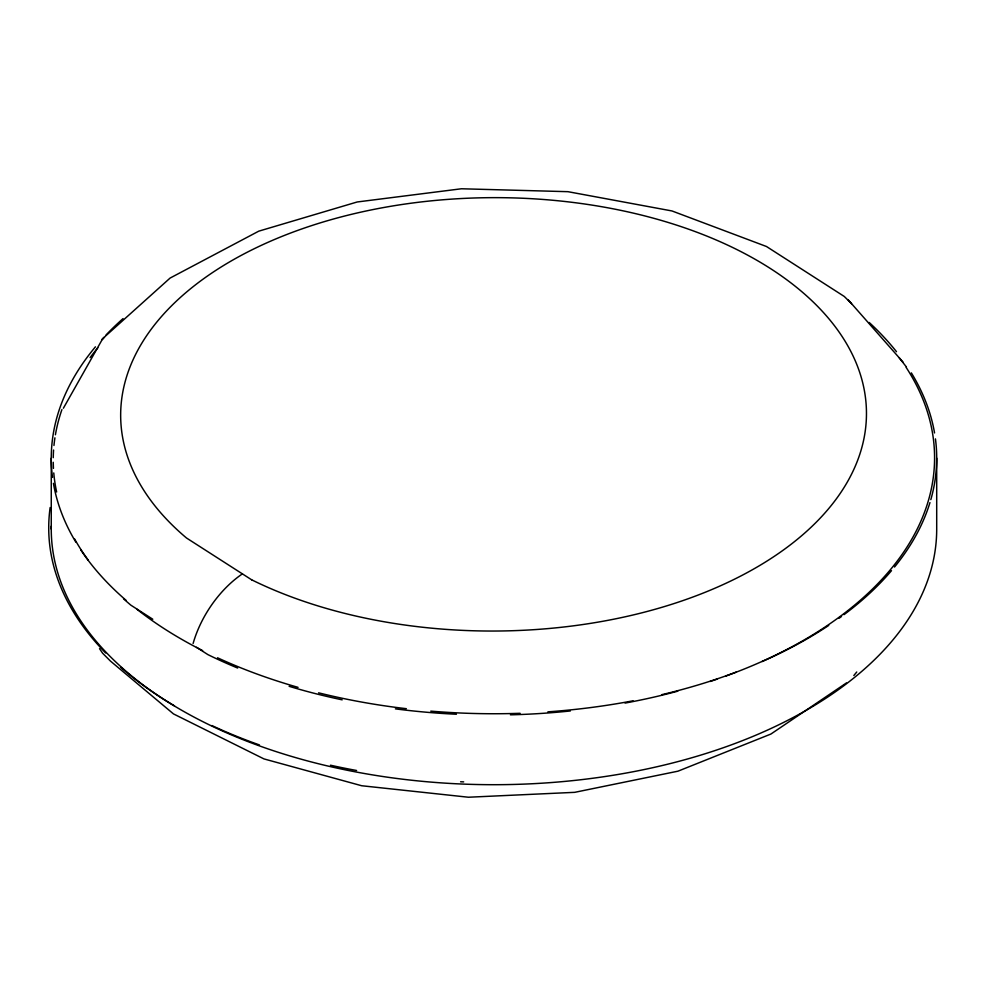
<?xml version="1.0" encoding="UTF-8"?>
<svg xmlns="http://www.w3.org/2000/svg" width="986" height="986" viewBox="0 0 986 986"><rect width="100%" height="100%" fill="white"/><g stroke="black" fill="none" stroke-linecap="round" stroke-linejoin="round"><path stroke-width="1.48" d="M63.363 408.253L101.755 340.343L105.453 336.127L170.097 278.064L258.751 231.168L357.178 201.982L461.448 188.77L567.911 191.678L671.984 210.955L766.492 246.512L844.262 296.453L851.571 303.663M853.827 675.533L856.748 671.996M846.432 682.941L770.892 734.052L677.949 771.188L574.69 792.337L468.424 797.23L361.689 785.743L263.965 758.912L173.487 713.913L110.481 661.101L102.643 653.262L99.512 648.652M152.781 619.233L130.879 605.182A440.656 256.064 -0.2 0 1 123.558 598.81M196.51 647.309L207.898 654.618A440.656 256.064 -0.2 0 0 237.651 668.04M899.195 357.782L906.43 367.014M848.157 299.806L903.09 362.195M936.7 458.133L936.7 529.1A442.726 255.608 0 0 1 491.422 784.696A442.726 255.608 0 0 1 51.284 526.154M51.26 458.133L51.26 529.1M935.443 438.893A442.726 255.608 0 0 1 930.821 499.631M929.958 502.577A442.726 255.608 0 0 1 894.524 567.024M891.504 570.647A442.726 255.608 0 0 1 843.991 614.66M841.514 616.484A442.726 255.608 0 0 1 839.012 618.296M828.721 625.42A442.726 255.608 0 0 1 762.092 661.544M736.172 672.107A442.726 255.608 0 0 1 661.902 694.637M633.111 700.787A442.726 255.608 0 0 1 547.908 711.843M520.103 713.297A442.726 255.608 0 0 1 430.796 711.128M406.343 708.688A442.726 255.608 0 0 1 318.589 692.825M298.055 687.353A442.726 255.608 0 0 1 217.512 657.773M202.635 650.6A442.726 255.608 0 0 1 136.721 609.101M126.356 600.56A442.726 255.608 0 0 1 80.642 549.707M75.836 542.127A442.726 255.608 0 0 1 53.417 483.337M52.517 477.384A442.726 255.608 0 0 1 95.432 346.825M101.694 339.652A442.726 255.608 0 0 1 103.85 337.298M106.057 334.957A442.726 255.608 0 0 1 123.04 318.601M869.208 322.484A442.726 255.608 0 0 1 896.484 351.694M911.347 372.881A442.726 255.608 0 0 1 934.543 432.94M463.679 781.886A440.656 254.413 0 0 1 460.598 781.775M356.575 770.485A440.656 254.413 0 0 1 330.458 765.198M259.441 744.935A440.656 254.413 0 0 1 211.904 725.548M174.473 705.865A440.656 254.413 0 0 1 120.699 667.263M105.675 653.003A440.656 254.413 0 0 1 50.138 507.531M906.146 367.408A440.656 256.064 -0.2 0 1 725.856 676.039M717.377 679.046A440.656 256.064 -0.2 0 1 710.216 681.462M677.764 691.174A440.656 256.064 -0.2 0 1 625.062 703.08M570.364 710.955A440.656 256.064 -0.2 0 1 510.415 714.825M456.419 714.234A440.656 256.064 -0.2 0 1 395.386 708.86M342.191 699.838A440.656 256.064 -0.2 0 1 289.12 686.305M88.198 560.11A440.656 256.064 -0.2 0 1 74.591 538.948M56.633 492.002A440.656 256.064 -0.2 0 1 53.774 472.935M53.454 468.387A440.656 256.064 -0.2 0 1 53.244 462.286M53.244 457.701A440.656 256.064 -0.2 0 1 53.577 450.047M53.959 445.462A440.656 256.064 -0.2 0 1 54.92 437.821M55.413 434.764A440.656 256.064 -0.2 0 1 61.908 409.621M90.096 357.598A440.656 256.064 -0.2 0 1 97.836 347.836M193.108 643.501A83.317 50.471 -57.3 0 1 242.42 573.852M251.689 579.83L186.502 537.999A372.893 216.686 -0.2 0 1 431.917 200.774A372.893 216.686 -0.2 0 1 853.075 471.049A372.893 216.686 -0.2 0 1 251.689 579.83"/></g></svg>
